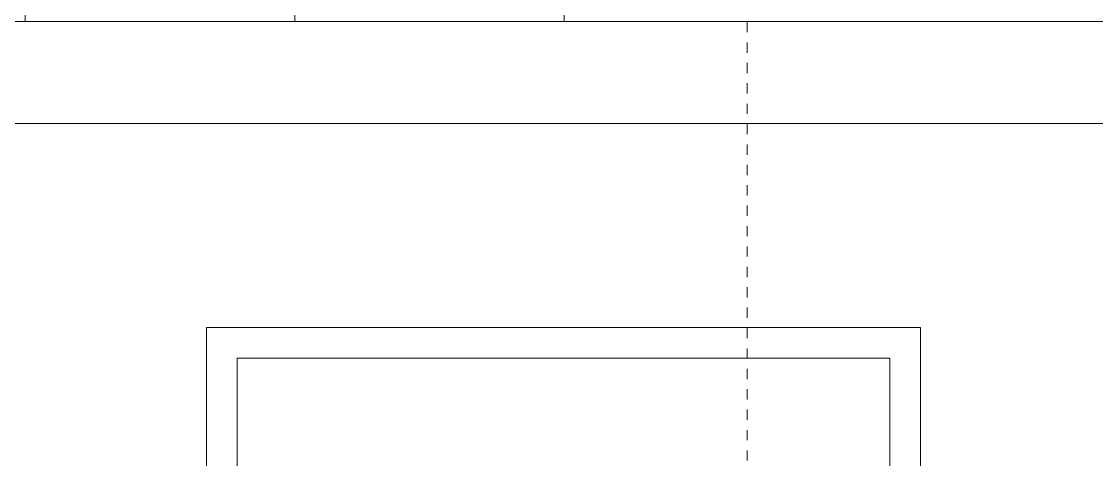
# Model space of a CAD drawing. Header units: millimetres. Extents: x 54 to 1314, y 20 to 614.
# Drawn here: x 409.99 to 420.53, y 191.32 to 195.62 of the extents above; entities that cross this region are included whole.
import ezdxf

# ---------------------------------------------------------------- set-up
doc = ezdxf.new("R2010")
doc.units = ezdxf.units.MM
doc.linetypes.add('CENTER2', pattern=[1.125, 0.75, -0.125, 0.125, -0.125])
for name, color, linetype, lineweight in [('А_КИРПИЧ ОБЛИЦ.', 250, 'Continuous', 30), ('А_ШТУКАТУРКА ФАСАД', 7, 'Continuous', 15), ('ОСИ', 40, 'CENTER2', 18)]:
    doc.layers.add(name, color=color, linetype=linetype, lineweight=lineweight)

msp = doc.modelspace()

# ---------------------------------------------------------------- hatches: boundary and pattern name
at = {"layer": 'А_КИРПИЧ ОБЛИЦ.', "lineweight": 9}
h = msp.add_hatch(dxfattribs=at)
h.set_pattern_fill('AR-BRSTD', color=41, scale=0.013, style=0)
h.set_pattern_definition([(0, (299131.4048, -46894.06874), (0, 0.8806434), []), (90, (299131.4048, -46894.0687), (-1.3208, 0.8806434), [0.8806434, -0.8806434])])
h.paths.add_polyline_path([(415.809, 195.62), (415.809, 207.32), (382.209, 207.32), (382.209, 195.62)])

# ---------------------------------------------------------------- linework, layer by layer
at = {"layer": 'А_ШТУКАТУРКА ФАСАД', "color": 7}
for points in [[(421.209, 194.62), (307.609, 194.62), (307.609, 195.62), (421.209, 195.62)], [(411.809, 184.12), (418.809, 184.12), (418.809, 192.62), (411.809, 192.62)], [(412.109, 184.42), (418.509, 184.42), (418.509, 192.32), (412.109, 192.32)]]:
    msp.add_lwpolyline(points, close=True, dxfattribs=at)
at = {"layer": 'ОСИ', "ltscale": 0.01}
msp.add_line((417.109, 134.514), (417.109, 225.82), dxfattribs=at)

doc.saveas('drawing.dxf')
